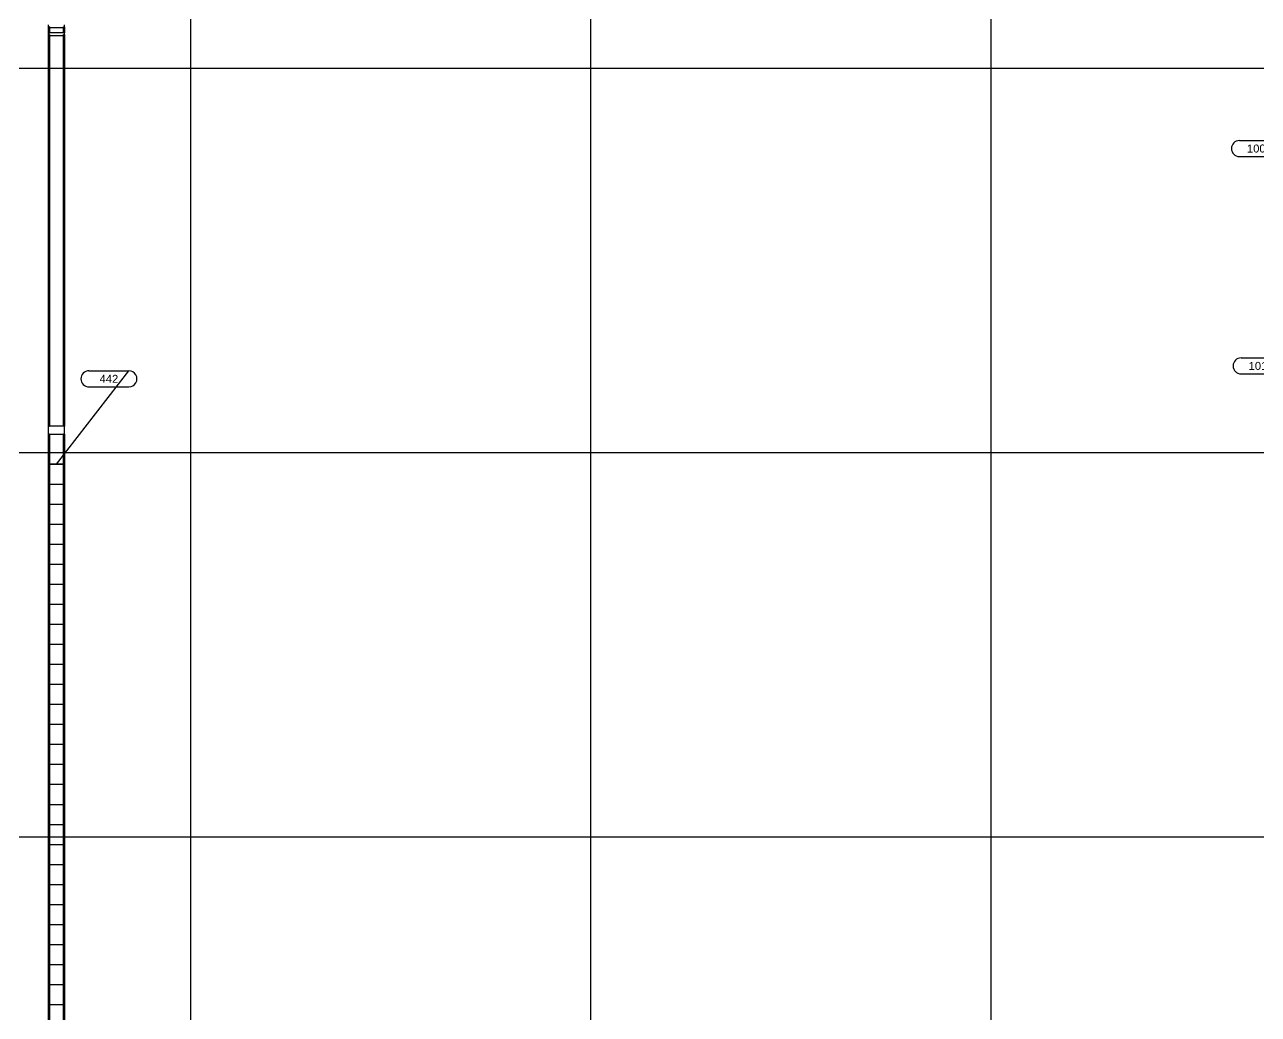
# Model space of a CAD drawing. Header units: inches. Extents: x -21257 to 11444, y 0 to 8704.
# Drawn here: x 1880 to 3729, y 1546 to 3029 of the extents above; entities that cross this region are included whole.
import ezdxf
from ezdxf.enums import TextEntityAlignment as Align

# ---------------------------------------------------------------- set-up
doc = ezdxf.new("R2010")
doc.units = ezdxf.units.IN
doc.header["$MEASUREMENT"] = 0
doc.linetypes.add('CENTER2', pattern=[1.125, 0.75, -0.125, 0.125, -0.125])
for name, color, linetype in [('1000-CONV-NUMBERS', 30, 'Continuous'), ('400-CONV-LAYOUT', 1, 'Continuous'), ('400-CONV-NUMBERS', 1, 'Continuous'), ('Bldg_Cline', 8, 'CENTER2')]:
    doc.layers.add(name, color=color, linetype=linetype)
doc.styles.get("Standard").update_dxf_attribs({"font": 'helvl.shx'})

# ---------------------------------------------------------------- blocks, each defined once
blk = doc.blocks.new('DCBLOCK')
at = {"linetype": 'Continuous'}
for p, q in [((-0.625, 0), (0, 0)), ((-0.625, -0.25), (0, -0.25))]:
    blk.add_line(p, q, dxfattribs=at)
for centre, start, end in [((-0.625, -0.125), 90, 269.9999), ((0, -0.125), 269.9999, 90)]:
    blk.add_arc(centre, 0.125, start, end)
blk.add_attdef('FORTNAITEM', text='', height=0.125).set_placement((-0.313, -0.125), align=Align.MIDDLE_CENTER)
at = {"flags": 1}
blk.add_attdef('SERIALNUM', (-0.625, -0.344), '', height=0.125, dxfattribs=at)
blk = doc.blocks.new('Promise-US15-100330-00-10-003 Bldg Colums')
at = {"layer": 'Bldg_Cline'}
for p, q in [((1200, 7192), (1200, 8)), ((1800, 7192), (1800, 8)), ((2400, 7192), (2400, 8)), ((72, 2448), (6000, 2448)), ((72, 1872), (6000, 1872)), ((72, 1296), (6000, 1296))]:
    blk.add_line(p, q, dxfattribs=at)
blk = doc.blocks.new('Promise-US15-100330-00-20-408 1000 Series')
at = {"layer": '1000-CONV-NUMBERS', "color": 1, "xscale": 96, "yscale": 96, "zscale": 96}
blk.add_blockref('DCBLOCK', (-11788.9, -11715.7, 360), dxfattribs=at).add_auto_attribs({'FORTNAITEM': '1002'})
at = {"layer": '1000-CONV-NUMBERS', "xscale": 96, "yscale": 96, "zscale": 96}
blk.add_blockref('DCBLOCK', (-11786.4, -12041.5, 366), dxfattribs=at).add_auto_attribs({'FORTNAITEM': '1014'})

msp = doc.modelspace()

# ---------------------------------------------------------------- linework, layer by layer
at = {"layer": '400-CONV-LAYOUT'}
for p, q in [((1915.2, 3025.6), (1915.2, 3028.9)), ((1915.2, 3014), (1915.2, 3016.8)), ((1939.2, 3025.6), (1939.2, 3028.9)), ((1939.2, 3014), (1939.2, 3016.8)), ((1915.2, 2415.3), (1915.2, 2427)), ((1939.2, 2415.3), (1939.2, 2427))]:
    msp.add_line(p, q, dxfattribs=at)
at = {"layer": '400-CONV-LAYOUT', "linetype": 'Continuous'}
for p, q in [((1916.7, 3025.6, 323.3), (1915.2, 3025.6, 323.3)), ((1916.7, 3024.8, 329.7), (1915.2, 3024.8, 329.7)), ((1916.7, 3017.7, 322.2), (1915.2, 3017.7, 322.2)), ((1915.2, 3016.8, 328.7), (1916.7, 3016.8, 328.7)), ((1916.7, 3024.8, 329.7), (1916.7, 3025.6, 323.3)), ((1916.7, 3016.8, 328.7), (1916.7, 3017.7, 322.2)), ((1937.7, 3024.8, 329.7), (1937.7, 3025.6, 323.3)), ((1937.7, 3025.6, 323.3), (1939.2, 3025.6, 323.3)), ((1939.2, 3024.8, 329.7), (1937.7, 3024.8, 329.7)), ((1937.7, 3017.7, 322.2), (1937.7, 3016.8, 328.7)), ((1939.2, 3017.7, 322.2), (1937.7, 3017.7, 322.2)), ((1939.2, 3016.8, 328.7), (1937.7, 3016.8, 328.7)), ((1916.7, 3014, 321.7), (1915.2, 3014, 321.7)), ((1916.7, 3012.8, 328.1), (1915.2, 3012.8, 328.1)), ((1916.7, 3012.8, 328.1), (1916.7, 3014, 321.7)), ((1937.7, 3012.8, 328.1), (1937.7, 3014, 321.7)), ((1937.7, 3014, 321.7), (1939.2, 3014, 321.7)), ((1939.2, 3012.8, 328.1), (1937.7, 3012.8, 328.1)), ((1916.7, 2895.8, 300.6), (1915.2, 2895.8, 300.6)), ((1916.7, 2894.7, 307), (1915.2, 2894.7, 307)), ((1916.7, 2894.7, 307), (1916.7, 2895.8, 300.6)), ((1937.7, 2894.7, 307), (1937.7, 2895.8, 300.6)), ((1937.7, 2895.8, 300.6), (1939.2, 2895.8, 300.6)), ((1939.2, 2894.7, 307), (1937.7, 2894.7, 307)), ((1916.7, 2777.7, 279.5), (1915.2, 2777.7, 279.5)), ((1916.7, 2776.6, 285.9), (1915.2, 2776.6, 285.9)), ((1916.7, 2776.6, 285.9), (1916.7, 2777.7, 279.5)), ((1937.7, 2776.6, 285.9), (1937.7, 2777.7, 279.5)), ((1937.7, 2777.7, 279.5), (1939.2, 2777.7, 279.5)), ((1939.2, 2776.6, 285.9), (1937.7, 2776.6, 285.9)), ((1916.7, 2659.6, 258.4), (1915.2, 2659.6, 258.4)), ((1916.7, 2658.4, 264.8), (1915.2, 2658.4, 264.8)), ((1916.7, 2658.4, 264.8), (1916.7, 2659.6, 258.4)), ((1937.7, 2658.4, 264.8), (1937.7, 2659.6, 258.4)), ((1937.7, 2659.6, 258.4), (1939.2, 2659.6, 258.4)), ((1939.2, 2658.4, 264.8), (1937.7, 2658.4, 264.8)), ((1916.7, 2541.4, 237.3), (1915.2, 2541.4, 237.3)), ((1916.7, 2540.3, 243.7), (1915.2, 2540.3, 243.7)), ((1916.7, 2540.3, 243.7), (1916.7, 2541.4, 237.3)), ((1937.7, 2540.3, 243.7), (1937.7, 2541.4, 237.3)), ((1937.7, 2541.4, 237.3), (1939.2, 2541.4, 237.3)), ((1939.2, 2540.3, 243.7), (1937.7, 2540.3, 243.7)), ((1916.7, 2428.2, 217.1), (1915.2, 2428.2, 217.1)), ((1915.2, 2427, 223.5), (1916.7, 2427, 223.5)), ((1916.7, 2427, 223.5), (1916.7, 2428.2, 217.1)), ((1937.7, 2428.2, 217.1), (1937.7, 2427, 223.5)), ((1939.2, 2428.2, 217.1), (1937.7, 2428.2, 217.1)), ((1939.2, 2427, 223.5), (1937.7, 2427, 223.5)), ((1916.7, 2415.3, 222), (1915.2, 2415.3, 222)), ((1916.7, 2415.3, 215.5), (1915.2, 2415.3, 215.5)), ((1916.7, 2415.3, 222), (1916.7, 2415.3, 215.5)), ((1939.2, 2415.3, 222), (1937.7, 2415.3, 222)), ((1937.7, 2415.3, 222), (1937.7, 2415.3, 215.5)), ((1937.7, 2415.3, 215.5), (1939.2, 2415.3, 215.5)), ((1915.2, 2370.3, 222), (1916.7, 2370.3, 222)), ((1916.7, 2370.3, 215.5), (1915.2, 2370.3, 215.5)), ((1916.7, 2370.3, 215.5), (1915.2, 2370.3, 215.5)), ((1916.7, 2370.3, 222), (1915.2, 2370.3, 222)), ((1916.7, 2370.3, 222), (1916.7, 2370.3, 215.5)), ((1916.7, 2370.3, 222), (1916.7, 2370.3, 215.5)), ((1939.2, 2370.3, 222), (1937.7, 2370.3, 222)), ((1937.7, 2370.3, 215.5), (1937.7, 2370.3, 222)), ((1939.2, 2370.3, 215.5), (1937.7, 2370.3, 215.5)), ((1937.7, 2370.3, 215.5), (1939.2, 2370.3, 215.5)), ((1937.7, 2370.3, 222), (1937.7, 2370.3, 215.5)), ((1939.2, 2370.3, 222), (1937.7, 2370.3, 222)), ((1916.7, 2340.3, 222), (1937.7, 2340.3, 222)), ((1916.7, 2310.3, 222), (1937.7, 2310.3, 222)), ((1916.7, 2280.3, 222), (1937.7, 2280.3, 222)), ((1916.7, 2250.3, 215.5), (1915.2, 2250.3, 215.5)), ((1916.7, 2250.3, 222), (1915.2, 2250.3, 222)), ((1916.7, 2250.3, 222), (1937.7, 2250.3, 222)), ((1916.7, 2250.3, 222), (1916.7, 2250.3, 215.5)), ((1937.7, 2250.3, 215.5), (1939.2, 2250.3, 215.5)), ((1937.7, 2250.3, 222), (1937.7, 2250.3, 215.5)), ((1939.2, 2250.3, 222), (1937.7, 2250.3, 222)), ((1916.7, 2220.3, 222), (1937.7, 2220.3, 222)), ((1916.7, 2190.3, 222), (1937.7, 2190.3, 222)), ((1916.7, 2160.3, 222), (1937.7, 2160.3, 222)), ((1916.7, 2130.3, 215.5), (1915.2, 2130.3, 215.5)), ((1916.7, 2130.3, 222), (1915.2, 2130.3, 222)), ((1916.7, 2130.3, 222), (1937.7, 2130.3, 222)), ((1916.7, 2130.3, 222), (1916.7, 2130.3, 215.5)), ((1937.7, 2130.3, 215.5), (1939.2, 2130.3, 215.5)), ((1937.7, 2130.3, 222), (1937.7, 2130.3, 215.5)), ((1939.2, 2130.3, 222), (1937.7, 2130.3, 222)), ((1916.7, 2100.3, 222), (1937.7, 2100.3, 222)), ((1916.7, 2070.3, 222), (1937.7, 2070.3, 222)), ((1916.7, 2040.3, 222), (1937.7, 2040.3, 222)), ((1916.7, 2010.3, 215.5), (1915.2, 2010.3, 215.5)), ((1916.7, 2010.3, 222), (1915.2, 2010.3, 222)), ((1916.7, 2010.3, 222), (1937.7, 2010.3, 222)), ((1916.7, 2010.3, 222), (1916.7, 2010.3, 215.5)), ((1937.7, 2010.3, 215.5), (1939.2, 2010.3, 215.5)), ((1937.7, 2010.3, 222), (1937.7, 2010.3, 215.5)), ((1939.2, 2010.3, 222), (1937.7, 2010.3, 222)), ((1916.7, 1980.3, 222), (1937.7, 1980.3, 222)), ((1916.7, 1950.3, 222), (1937.7, 1950.3, 222)), ((1916.7, 1920.3, 222), (1937.7, 1920.3, 222)), ((1916.7, 1890.3, 215.5), (1915.2, 1890.3, 215.5)), ((1916.7, 1890.3, 222), (1915.2, 1890.3, 222)), ((1916.7, 1890.3, 222), (1937.7, 1890.3, 222)), ((1916.7, 1890.3, 222), (1916.7, 1890.3, 215.5)), ((1937.7, 1890.3, 215.5), (1939.2, 1890.3, 215.5)), ((1937.7, 1890.3, 222), (1937.7, 1890.3, 215.5)), ((1939.2, 1890.3, 222), (1937.7, 1890.3, 222)), ((1916.7, 1860.3, 222), (1937.7, 1860.3, 222)), ((1916.7, 1830.3, 222), (1937.7, 1830.3, 222)), ((1916.7, 1800.3, 222), (1937.7, 1800.3, 222)), ((1916.7, 1770.3, 215.5), (1915.2, 1770.3, 215.5)), ((1916.7, 1770.3, 222), (1915.2, 1770.3, 222)), ((1916.7, 1770.3, 222), (1937.7, 1770.3, 222)), ((1916.7, 1770.3, 222), (1916.7, 1770.3, 215.5)), ((1937.7, 1770.3, 215.5), (1939.2, 1770.3, 215.5)), ((1937.7, 1770.3, 222), (1937.7, 1770.3, 215.5)), ((1939.2, 1770.3, 222), (1937.7, 1770.3, 222)), ((1916.7, 1740.3, 222), (1937.7, 1740.3, 222)), ((1916.7, 1710.3, 222), (1937.7, 1710.3, 222)), ((1916.7, 1680.3, 222), (1937.7, 1680.3, 222)), ((1916.7, 1650.3, 215.5), (1915.2, 1650.3, 215.5)), ((1916.7, 1650.3, 222), (1915.2, 1650.3, 222)), ((1916.7, 1650.3, 222), (1937.7, 1650.3, 222)), ((1916.7, 1650.3, 222), (1916.7, 1650.3, 215.5)), ((1937.7, 1650.3, 215.5), (1939.2, 1650.3, 215.5)), ((1937.7, 1650.3, 222), (1937.7, 1650.3, 215.5)), ((1939.2, 1650.3, 222), (1937.7, 1650.3, 222)), ((1916.7, 1620.3, 222), (1937.7, 1620.3, 222)), ((1916.7, 1590.3, 222), (1937.7, 1590.3, 222)), ((1916.7, 1560.3, 222), (1937.7, 1560.3, 222))]:
    msp.add_line(p, q, dxfattribs=at)
at = {"layer": '400-CONV-LAYOUT'}
for points in [[(1916.7, 3025.6, 323.3), (1916.7, 3017.7, 322.2), (1915.2, 3017.7, 322.2), (1915.2, 3025.6, 323.3)], [(1916.7, 3024.8, 329.7), (1916.7, 3016.8, 328.7), (1915.2, 3016.8, 328.7), (1915.2, 3024.8, 329.7)], [(1916.7, 3024.8, 329.7), (1916.7, 3016.8, 328.7), (1916.7, 3017.7, 322.2), (1916.7, 3025.6, 323.3)], [(1937.7, 3024.8, 329.7), (1937.7, 3016.8, 328.7), (1916.7, 3016.8, 328.7), (1916.7, 3024.8, 329.7)], [(1939.2, 3025.6, 323.3), (1939.2, 3017.7, 322.2), (1937.7, 3017.7, 322.2), (1937.7, 3025.6, 323.3)], [(1937.7, 3024.8, 329.7), (1937.7, 3016.8, 328.7), (1937.7, 3017.7, 322.2), (1937.7, 3025.6, 323.3)], [(1939.2, 3024.8, 329.7), (1939.2, 3016.8, 328.7), (1937.7, 3016.8, 328.7), (1937.7, 3024.8, 329.7)], [(1916.7, 3014, 321.7), (1916.7, 2428.2, 217.1), (1915.2, 2428.2, 217.1), (1915.2, 3014, 321.7)], [(1916.7, 3012.8, 328.1), (1916.7, 2427, 223.5), (1915.2, 2427, 223.5), (1915.2, 3012.8, 328.1)], [(1916.7, 3012.8, 328.1), (1916.7, 2427, 223.5), (1916.7, 2428.2, 217.1), (1916.7, 3014, 321.7)], [(1937.7, 3012.8, 328.1), (1937.7, 2427, 223.5), (1916.7, 2427, 223.5), (1916.7, 3012.8, 328.1)], [(1939.2, 3014, 321.7), (1939.2, 2428.2, 217.1), (1937.7, 2428.2, 217.1), (1937.7, 3014, 321.7)], [(1937.7, 3012.8, 328.1), (1937.7, 2427, 223.5), (1937.7, 2428.2, 217.1), (1937.7, 3014, 321.7)], [(1939.2, 3012.8, 328.1), (1939.2, 2427, 223.5), (1937.7, 2427, 223.5), (1937.7, 3012.8, 328.1)], [(1915.2, 2732.4, 271.4), (1915.2, 2734.6, 259.3), (1915.2, 2753.1, 275.1), (1915.2, 2732.4, 271.4)], [(1939.2, 2732.4, 271.4), (1939.2, 2734.6, 259.3), (1939.2, 2753.1, 275.1), (1939.2, 2732.4, 271.4)], [(1915.2, 2694.8, 264.7), (1915.2, 2696.9, 252.6), (1915.2, 2734.6, 259.3), (1915.2, 2732.4, 271.4)], [(1939.2, 2694.8, 264.7), (1939.2, 2696.9, 252.6), (1939.2, 2734.6, 259.3), (1939.2, 2732.4, 271.4)], [(1916.7, 2415.3, 222), (1916.7, 2370.3, 222), (1915.2, 2370.3, 222), (1915.2, 2415.3, 222)], [(1916.7, 2415.3, 215.5), (1916.7, 2370.3, 215.5), (1915.2, 2370.3, 215.5), (1915.2, 2415.3, 215.5)], [(1916.7, 2415.3, 222), (1916.7, 2370.3, 222), (1916.7, 2370.3, 215.5), (1916.7, 2415.3, 215.5)], [(1937.7, 2415.3, 222), (1937.7, 2370.3, 222), (1916.7, 2370.3, 222), (1916.7, 2415.3, 222)], [(1939.2, 2415.3, 222), (1939.2, 2370.3, 222), (1937.7, 2370.3, 222), (1937.7, 2415.3, 222)], [(1939.2, 2415.3, 215.5), (1939.2, 2370.3, 215.5), (1937.7, 2370.3, 215.5), (1937.7, 2415.3, 215.5)], [(1937.7, 2415.3, 222), (1937.7, 2370.3, 222), (1937.7, 2370.3, 215.5), (1937.7, 2415.3, 215.5)], [(1916.7, 2370.3, 215.5), (1916.7, 930.3, 215.5), (1915.2, 930.3, 215.5), (1915.2, 2370.3, 215.5)], [(1916.7, 2370.3, 222), (1916.7, 930.3, 222), (1915.2, 930.3, 222), (1915.2, 2370.3, 222)], [(1937.7, 2370.3, 222), (1937.7, 930.3, 222), (1916.7, 930.3, 222), (1916.7, 2370.3, 222)], [(1916.7, 2370.3, 222), (1916.7, 930.3, 222), (1916.7, 930.3, 215.5), (1916.7, 2370.3, 215.5)], [(1937.7, 2370.3, 222), (1937.7, 930.3, 222), (1937.7, 930.3, 215.5), (1937.7, 2370.3, 215.5)], [(1939.2, 2370.3, 215.5), (1939.2, 930.3, 215.5), (1937.7, 930.3, 215.5), (1937.7, 2370.3, 215.5)], [(1939.2, 2370.3, 222), (1939.2, 930.3, 222), (1937.7, 930.3, 222), (1937.7, 2370.3, 222)], [(1915.2, 1724.3, 215.5), (1915.2, 1724.3, 203.2), (1915.2, 1745.3, 215.5), (1915.2, 1724.3, 215.5)], [(1939.2, 1724.3, 215.5), (1939.2, 1724.3, 203.2), (1939.2, 1745.3, 215.5), (1939.2, 1724.3, 215.5)], [(1915.2, 1686, 215.5), (1915.2, 1686, 203.2), (1915.2, 1724.3, 203.2), (1915.2, 1724.3, 215.5)], [(1939.2, 1686, 215.5), (1939.2, 1686, 203.2), (1939.2, 1724.3, 203.2), (1939.2, 1724.3, 215.5)]]:
    msp.add_3dface(points, dxfattribs=at)
at = {"layer": '400-CONV-NUMBERS', "linetype": 'Continuous'}
msp.add_line((1927.2, 2370.3, 222), (2036, 2510.1, 360), dxfattribs=at)

# ---------------------------------------------------------------- block references
for name, p in [('Promise-US15-100330-00-10-003 Bldg Colums', (928.1, 515.5)), ('Promise-US15-100330-00-20-408 1000 Series', (15550, 14571))]:
    msp.add_blockref(name, p)
at = {"layer": '400-CONV-NUMBERS', "xscale": 96, "yscale": 96, "zscale": 96}
msp.add_blockref('DCBLOCK', (2036, 2510.1, 360), dxfattribs=at).add_auto_attribs({'FORTNAITEM': '442'})

doc.saveas('drawing.dxf')
